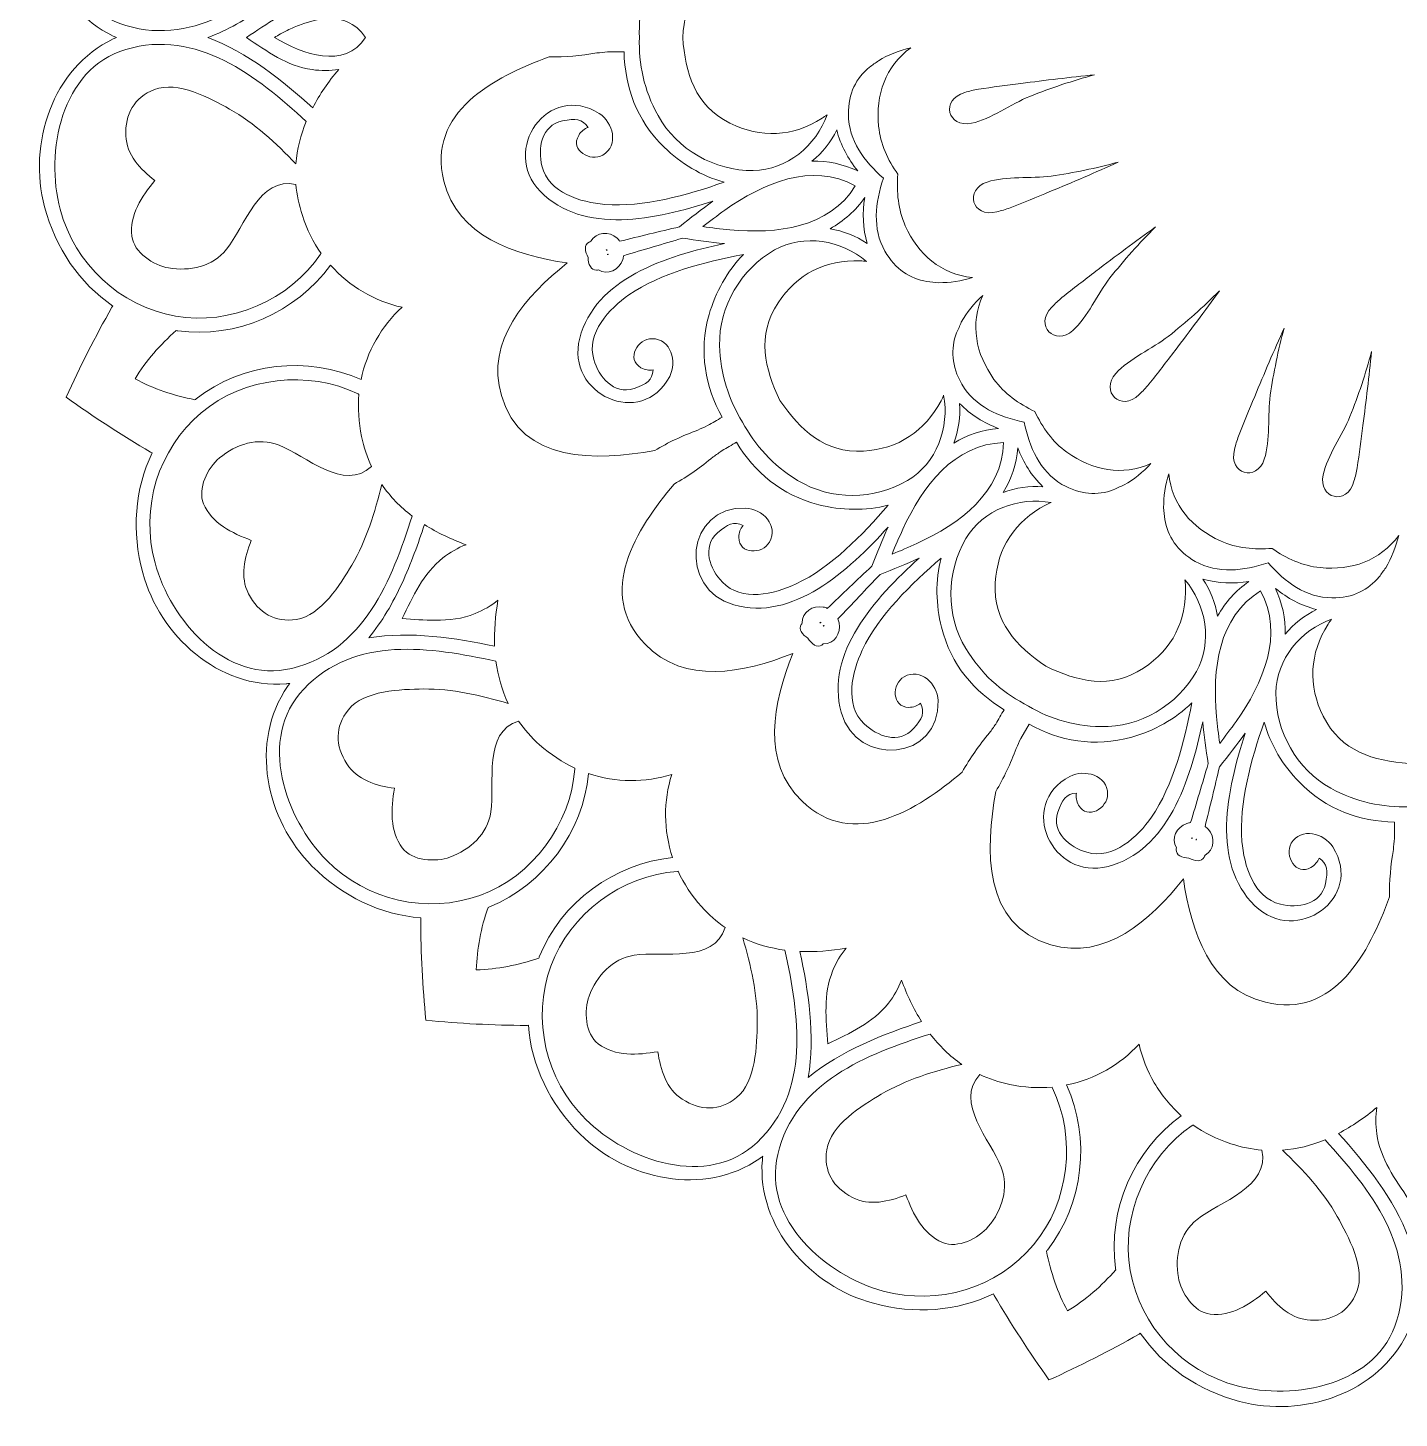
# Model space of a CAD drawing. Header units: inches. Extents: x 55 to 655, y -401 to -5.
# Drawn here: x 465.3 to 559.3, y -194.7 to -99.3 of the extents above; entities that cross this region are included whole.
import ezdxf

# ---------------------------------------------------------------- set-up
doc = ezdxf.new("R2010")
doc.units = ezdxf.units.IN
doc.header["$MEASUREMENT"] = 0
doc.layers.add('Layer 1', color=7, linetype='Continuous')

msp = doc.modelspace()

# ---------------------------------------------------------------- linework, layer by layer
at = {"layer": 'Layer 1', "lineweight": 0}
for points, knots in [([(648.81, -100.1), (648.73, -100.06), (648.66, -100.04), (648.58, -100), (648.66, -99.96), (648.73, -99.94), (648.81, -99.9), (653, -97.91), (654.67, -92.71), (653.52, -88.39), (652.77, -85.57), (651.13, -83.14), (648.84, -81.59), (648.86, -81.56), (648.89, -81.53), (648.91, -81.5), (650.05, -79.49), (651.09, -77.43), (652.05, -75.33), (650.17, -74), (648.24, -72.74), (646.25, -71.57), (646.21, -71.55), (646.18, -71.53), (646.14, -71.52), (647.35, -69.03), (647.56, -66.11), (646.79, -63.29), (645.63, -58.98), (641.58, -55.31), (636.97, -55.68), (636.88, -55.69), (636.8, -55.7), (636.71, -55.71), (636.76, -55.64), (636.82, -55.58), (636.86, -55.51), (639.5, -51.69), (638.34, -46.35), (635.19, -43.19), (633.13, -41.12), (630.49, -39.84), (627.73, -39.64), (627.74, -39.6), (627.74, -39.56), (627.74, -39.52), (627.73, -37.21), (627.61, -34.91), (627.38, -32.62), (625.09, -32.39), (622.79, -32.27), (620.48, -32.26), (620.44, -32.26), (620.4, -32.26), (620.36, -32.27), (620.16, -29.51), (618.88, -26.87), (616.81, -24.81), (613.65, -21.66), (608.31, -20.5), (604.49, -23.14), (604.42, -23.18), (604.36, -23.24), (604.29, -23.29), (604.3, -23.2), (604.31, -23.12), (604.32, -23.03), (604.69, -18.42), (601.02, -14.37), (596.71, -13.21), (593.89, -12.44), (590.97, -12.65), (588.48, -13.86), (588.47, -13.82), (588.45, -13.79), (588.43, -13.75), (587.26, -11.76), (586, -9.83), (584.67, -7.95), (582.57, -8.91), (580.51, -9.95), (578.5, -11.09), (578.47, -11.11), (578.44, -11.14), (578.41, -11.16), (576.86, -8.87), (574.43, -7.23), (571.61, -6.48), (567.29, -5.33), (562.09, -7), (560.1, -11.19), (560.06, -11.27), (560.04, -11.34), (560, -11.42), (559.96, -11.34), (559.94, -11.27), (559.9, -11.19), (557.91, -7), (552.71, -5.33), (548.39, -6.48), (545.57, -7.23), (543.14, -8.87), (541.59, -11.16), (541.56, -11.14), (541.53, -11.11), (541.5, -11.09), (539.49, -9.95), (537.43, -8.91), (535.33, -7.95), (534, -9.83), (532.74, -11.76), (531.57, -13.75), (531.55, -13.79), (531.53, -13.82), (531.52, -13.86), (529.03, -12.65), (526.11, -12.44), (523.29, -13.21), (518.98, -14.37), (515.31, -18.42), (515.68, -23.03), (515.69, -23.12), (515.7, -23.2), (515.71, -23.29), (515.64, -23.24), (515.58, -23.18), (515.51, -23.14), (511.69, -20.5), (506.35, -21.66), (503.19, -24.81), (501.12, -26.87), (499.84, -29.51), (499.64, -32.27), (499.6, -32.26), (499.56, -32.26), (499.52, -32.26), (497.21, -32.27), (494.91, -32.39), (492.62, -32.62), (492.39, -34.91), (492.27, -37.21), (492.26, -39.52), (492.26, -39.56), (492.26, -39.6), (492.27, -39.64), (489.51, -39.84), (486.87, -41.12), (484.81, -43.19), (481.66, -46.35), (480.5, -51.69), (483.14, -55.51), (483.18, -55.58), (483.24, -55.64), (483.29, -55.71), (483.2, -55.7), (483.12, -55.69), (483.03, -55.68), (478.42, -55.31), (474.37, -58.98), (473.21, -63.29), (472.44, -66.11), (472.65, -69.03), (473.86, -71.52), (473.82, -71.53), (473.79, -71.55), (473.75, -71.57), (471.76, -72.74), (469.83, -74), (467.95, -75.33), (468.91, -77.43), (469.95, -79.49), (471.09, -81.5), (471.11, -81.53), (471.14, -81.56), (471.16, -81.59), (468.87, -83.14), (467.23, -85.57), (466.48, -88.39), (465.33, -92.71), (467, -97.91), (471.19, -99.9), (471.27, -99.94), (471.34, -99.96), (471.42, -100), (471.34, -100.04), (471.27, -100.06), (471.19, -100.1), (467, -102.09), (465.33, -107.29), (466.48, -111.61), (467.23, -114.43), (468.87, -116.86), (471.16, -118.41), (471.14, -118.44), (471.11, -118.47), (471.09, -118.5), (469.95, -120.51), (468.91, -122.57), (467.95, -124.67), (469.83, -126), (471.76, -127.26), (473.75, -128.43), (473.79, -128.45), (473.82, -128.47), (473.86, -128.48), (472.65, -130.97), (472.44, -133.89), (473.21, -136.71), (474.37, -141.02), (478.42, -144.69), (483.03, -144.32), (483.12, -144.31), (483.2, -144.3), (483.29, -144.29), (483.24, -144.36), (483.18, -144.42), (483.14, -144.49), (480.5, -148.31), (481.66, -153.65), (484.81, -156.81), (486.87, -158.88), (489.51, -160.16), (492.27, -160.36), (492.26, -160.4), (492.26, -160.44), (492.26, -160.48), (492.27, -162.79), (492.39, -165.09), (492.62, -167.38), (494.91, -167.61), (497.21, -167.73), (499.52, -167.74), (499.56, -167.74), (499.6, -167.74), (499.64, -167.73), (499.84, -170.49), (501.12, -173.13), (503.19, -175.19), (506.35, -178.34), (511.69, -179.5), (515.51, -176.86), (515.58, -176.82), (515.64, -176.76), (515.71, -176.71), (515.7, -176.8), (515.69, -176.88), (515.68, -176.97), (515.31, -181.58), (518.98, -185.63), (523.29, -186.79), (526.11, -187.56), (529.03, -187.35), (531.52, -186.14), (531.53, -186.18), (531.55, -186.21), (531.57, -186.25), (532.74, -188.24), (534, -190.17), (535.33, -192.05), (537.43, -191.09), (539.49, -190.05), (541.5, -188.91), (541.53, -188.89), (541.56, -188.86), (541.59, -188.84), (543.14, -191.13), (545.57, -192.77), (548.39, -193.52), (552.71, -194.67), (557.91, -193), (559.9, -188.81), (559.94, -188.73), (559.96, -188.66), (560, -188.58), (560.04, -188.66), (560.06, -188.73), (560.1, -188.81), (562.09, -193), (567.29, -194.67), (571.61, -193.52), (574.43, -192.77), (576.86, -191.13), (578.41, -188.84), (578.44, -188.86), (578.47, -188.89), (578.5, -188.91), (580.51, -190.05), (582.57, -191.09), (584.67, -192.05), (586, -190.17), (587.26, -188.24), (588.43, -186.25), (588.45, -186.21), (588.47, -186.18), (588.48, -186.14), (590.97, -187.35), (593.89, -187.56), (596.71, -186.79), (601.02, -185.63), (604.69, -181.58), (604.32, -176.97), (604.31, -176.88), (604.3, -176.8), (604.29, -176.71), (604.36, -176.76), (604.42, -176.82), (604.49, -176.86), (608.31, -179.5), (613.65, -178.34), (616.81, -175.19), (618.88, -173.13), (620.16, -170.49), (620.36, -167.73), (620.4, -167.74), (620.44, -167.74), (620.48, -167.74), (622.79, -167.73), (625.09, -167.61), (627.38, -167.38), (627.61, -165.09), (627.73, -162.79), (627.74, -160.48), (627.74, -160.44), (627.74, -160.4), (627.73, -160.36), (630.49, -160.16), (633.13, -158.88), (635.19, -156.81), (638.34, -153.65), (639.5, -148.31), (636.86, -144.49), (636.82, -144.42), (636.76, -144.36), (636.71, -144.29), (636.8, -144.3), (636.88, -144.31), (636.97, -144.32), (641.58, -144.69), (645.63, -141.02), (646.79, -136.71), (647.56, -133.89), (647.35, -130.97), (646.14, -128.48), (646.18, -128.47), (646.21, -128.45), (646.25, -128.43), (648.24, -127.26), (650.17, -126), (652.05, -124.67), (651.09, -122.57), (650.05, -120.51), (648.91, -118.5), (648.89, -118.47), (648.86, -118.44), (648.84, -118.41), (651.13, -116.86), (652.77, -114.43), (653.52, -111.61), (654.67, -107.29), (653, -102.09), (648.81, -100.1)], [0, 0, 0, 0, 1, 1, 1, 2, 2, 2, 3, 3, 3, 4, 4, 4, 5, 5, 5, 6, 6, 6, 7, 7, 7, 8, 8, 8, 9, 9, 9, 10, 10, 10, 11, 11, 11, 12, 12, 12, 13, 13, 13, 14, 14, 14, 15, 15, 15, 16, 16, 16, 17, 17, 17, 18, 18, 18, 19, 19, 19, 20, 20, 20, 21, 21, 21, 22, 22, 22, 23, 23, 23, 24, 24, 24, 25, 25, 25, 26, 26, 26, 27, 27, 27, 28, 28, 28, 29, 29, 29, 30, 30, 30, 31, 31, 31, 32, 32, 32, 33, 33, 33, 34, 34, 34, 35, 35, 35, 36, 36, 36, 37, 37, 37, 38, 38, 38, 39, 39, 39, 40, 40, 40, 41, 41, 41, 42, 42, 42, 43, 43, 43, 44, 44, 44, 45, 45, 45, 46, 46, 46, 47, 47, 47, 48, 48, 48, 49, 49, 49, 50, 50, 50, 51, 51, 51, 52, 52, 52, 53, 53, 53, 54, 54, 54, 55, 55, 55, 56, 56, 56, 57, 57, 57, 58, 58, 58, 59, 59, 59, 60, 60, 60, 61, 61, 61, 62, 62, 62, 63, 63, 63, 64, 64, 64, 65, 65, 65, 66, 66, 66, 67, 67, 67, 68, 68, 68, 69, 69, 69, 70, 70, 70, 71, 71, 71, 72, 72, 72, 73, 73, 73, 74, 74, 74, 75, 75, 75, 76, 76, 76, 77, 77, 77, 78, 78, 78, 79, 79, 79, 80, 80, 80, 81, 81, 81, 82, 82, 82, 83, 83, 83, 84, 84, 84, 85, 85, 85, 86, 86, 86, 87, 87, 87, 88, 88, 88, 89, 89, 89, 90, 90, 90, 91, 91, 91, 92, 92, 92, 93, 93, 93, 94, 94, 94, 95, 95, 95, 96, 96, 96, 97, 97, 97, 98, 98, 98, 99, 99, 99, 100, 100, 100, 101, 101, 101, 102, 102, 102, 103, 103, 103, 104, 104, 104, 105, 105, 105, 106, 106, 106, 107, 107, 107, 108, 108, 108, 109, 109, 109, 110, 110, 110, 111, 111, 111, 112, 112, 112, 113, 113, 113, 114, 114, 114, 115, 115, 115, 116, 116, 116, 117, 117, 117, 118, 118, 118, 119, 119, 119, 120, 120, 120, 120]), ([(467.55, -88.22), (468.55, -84.45), (471.62, -81.59), (475.45, -80.9), (479.21, -80.22), (483.29, -82.01), (485.4, -85.15), (485.41, -85.17), (485.43, -85.19), (485.44, -85.2), (484.9, -85.96), (484.46, -86.83), (484.15, -87.79), (483.91, -88.52), (483.77, -89.23), (483.71, -89.92), (481.19, -90.5), (480.19, -87.03), (478.95, -85.48), (477.98, -84.26), (476.44, -83.96), (474.98, -84.2), (473.95, -84.37), (472.6, -85.25), (472.46, -86.38), (472.29, -87.83), (473.14, -89.1), (474.04, -90.19), (473.05, -90.95), (472.1, -91.98), (472.05, -93.26), (471.98, -94.74), (472.61, -95.89), (474.01, -96.43), (475.61, -97.05), (477.82, -95.84), (479.16, -95.09), (480.87, -94.13), (482.35, -92.75), (483.71, -91.33), (483.78, -92.34), (484.03, -93.32), (484.42, -94.25), (481.04, -97.33), (476.92, -100.63), (472.05, -99.18), (467.58, -97.85), (466.51, -92.12), (467.55, -88.22)], [0, 0, 0, 0, 1, 1, 1, 2, 2, 2, 3, 3, 3, 4, 4, 4, 5, 5, 5, 6, 6, 6, 7, 7, 7, 8, 8, 8, 9, 9, 9, 10, 10, 10, 11, 11, 11, 12, 12, 12, 13, 13, 13, 14, 14, 14, 15, 15, 15, 16, 16, 16, 16]), ([(515.06, -90.88), (517.37, -90.9), (519.38, -92.6), (520.12, -94.7), (520.01, -94.62), (519.89, -94.53), (519.77, -94.46), (517.78, -93.19), (515.56, -93.08), (513.46, -94.13), (511.03, -95.35), (510.41, -97.57), (510.22, -100), (510.41, -102.43), (511.03, -104.65), (513.46, -105.87), (515.56, -106.92), (517.78, -106.81), (519.77, -105.54), (519.89, -105.47), (520.01, -105.38), (520.12, -105.3), (519.38, -107.4), (517.37, -109.1), (515.06, -109.12), (512.41, -109.15), (509.82, -107.69), (508.53, -105.35), (507.56, -103.6), (507.2, -101.8), (507.25, -100), (507.2, -98.2), (507.56, -96.4), (508.53, -94.65), (509.82, -92.31), (512.41, -90.85), (515.06, -90.88)], [0, 0, 0, 0, 1, 1, 1, 2, 2, 2, 3, 3, 3, 4, 4, 4, 5, 5, 5, 6, 6, 6, 7, 7, 7, 8, 8, 8, 9, 9, 9, 10, 10, 10, 11, 11, 11, 12, 12, 12, 12]), ([(486.64, -102.19), (485.94, -103.02), (485.34, -103.9), (484.86, -104.82), (482.86, -103.01), (480.36, -101), (477.66, -100), (479.01, -99.5), (480.31, -98.75), (481.52, -97.9), (482.73, -97.04), (483.86, -96.08), (484.86, -95.18), (485.34, -96.1), (485.94, -96.98), (486.64, -97.81), (486.05, -97.71), (485.43, -97.71), (484.82, -97.8), (483.1, -98.04), (481.73, -99.06), (480.31, -100), (481.02, -100.47), (481.71, -100.96), (482.45, -101.36), (483.18, -101.77), (483.96, -102.08), (484.82, -102.2), (485.43, -102.29), (486.05, -102.29), (486.64, -102.19)], [0, 0, 0, 0, 1, 1, 1, 2, 2, 2, 3, 3, 3, 4, 4, 4, 5, 5, 5, 6, 6, 6, 7, 7, 7, 8, 8, 8, 9, 9, 9, 10, 10, 10, 10]), ([(482.23, -100), (482.37, -99.92), (482.51, -99.83), (482.65, -99.75), (482.65, -99.75), (483.11, -99.52), (483.11, -99.52), (483.26, -99.44), (483.42, -99.37), (483.58, -99.3), (483.74, -99.23), (483.9, -99.17), (484.07, -99.11), (484.72, -98.87), (485.4, -98.71), (486.04, -98.71), (486.34, -98.71), (486.63, -98.74), (486.91, -98.82), (487.01, -98.85), (487.12, -98.88), (487.23, -98.93), (487.7, -99.13), (488.13, -99.47), (488.47, -100), (487.06, -102.21), (484.15, -101.15), (482.23, -100)], [0, 0, 0, 0, 1, 1, 1, 2, 2, 2, 3, 3, 3, 4, 4, 4, 5, 5, 5, 6, 6, 6, 7, 7, 7, 8, 8, 8, 9, 9, 9, 9]), ([(467.55, -111.78), (466.51, -107.88), (467.58, -102.15), (472.05, -100.82), (476.92, -99.37), (481.04, -102.67), (484.42, -105.75), (484.03, -106.68), (483.78, -107.66), (483.71, -108.67), (482.35, -107.25), (480.87, -105.87), (479.16, -104.91), (477.82, -104.16), (475.61, -102.95), (474.01, -103.57), (472.61, -104.11), (471.98, -105.26), (472.05, -106.74), (472.1, -108.02), (473.05, -109.05), (474.04, -109.81), (473.14, -110.9), (472.29, -112.17), (472.46, -113.62), (472.6, -114.75), (473.95, -115.63), (474.98, -115.8), (476.44, -116.04), (477.98, -115.74), (478.95, -114.52), (480.19, -112.97), (481.19, -109.5), (483.71, -110.08), (483.77, -110.77), (483.91, -111.48), (484.15, -112.21), (484.46, -113.17), (484.9, -114.04), (485.44, -114.8), (485.43, -114.81), (485.41, -114.83), (485.4, -114.85), (483.29, -117.99), (479.21, -119.78), (475.45, -119.1), (471.62, -118.41), (468.55, -115.55), (467.55, -111.78)], [0, 0, 0, 0, 1, 1, 1, 2, 2, 2, 3, 3, 3, 4, 4, 4, 5, 5, 5, 6, 6, 6, 7, 7, 7, 8, 8, 8, 9, 9, 9, 10, 10, 10, 11, 11, 11, 12, 12, 12, 13, 13, 13, 14, 14, 14, 15, 15, 15, 16, 16, 16, 16]), ([(502.31, -115.46), (498.68, -114.92), (494.78, -113.63), (493.85, -109.84), (492.68, -105.11), (497.27, -102.71), (501.07, -101.33), (502.16, -101.34), (503.24, -101.25), (504.33, -101.06), (504.58, -101.04), (504.82, -101.01), (505.07, -100.99), (505.07, -100.99), (506.2, -100.99), (506.2, -100.99), (506.26, -103.37), (507.04, -105.66), (508.96, -107.53), (510.07, -108.61), (511.52, -109.51), (513.06, -109.92), (510.48, -110.82), (507.54, -111.65), (504.88, -111.44), (503.25, -111.31), (501.02, -110.65), (500.57, -108.81), (500.28, -107.63), (500.52, -106.03), (501.98, -105.72), (502.86, -105.53), (503.35, -105.58), (503.74, -106.16), (503.48, -106.26), (503.25, -106.43), (503.09, -106.71), (502.48, -107.75), (503.9, -108.55), (504.75, -108.06), (505.86, -107.4), (505.46, -105.82), (504.5, -105.21), (501.02, -103.02), (497.69, -107.72), (500.47, -110.56), (503.4, -113.55), (508.4, -112.5), (512.29, -111.22), (511.52, -111.78), (510.76, -112.37), (510, -112.98), (508.63, -113.3), (507.26, -113.64), (505.9, -113.97), (505.85, -113.89), (505.79, -113.81), (505.72, -113.75), (505.18, -113.28), (504.29, -113.32), (503.93, -113.97), (503.88, -113.99), (503.84, -114.01), (503.8, -114.03), (503.65, -114.09), (503.54, -114.3), (503.55, -114.45), (503.56, -114.68), (503.63, -114.89), (503.74, -115.08), (503.74, -115.29), (503.78, -115.51), (503.89, -115.71), (503.95, -115.85), (504.15, -115.97), (504.31, -115.95), (504.35, -115.95), (504.4, -115.95), (504.44, -115.94), (505.08, -116.34), (505.88, -115.92), (506.11, -115.23), (506.15, -115.14), (506.16, -115.05), (506.17, -114.96), (507.51, -114.56), (508.86, -114.16), (510.21, -113.76), (511.17, -113.91), (512.12, -114.04), (513.08, -114.13), (509.06, -114.97), (504.21, -116.56), (503.16, -120.62), (502.17, -124.47), (507.41, -126.88), (509.33, -123.24), (509.86, -122.23), (509.42, -120.66), (508.12, -120.65), (507.15, -120.65), (506.31, -122.04), (507.36, -122.64), (507.64, -122.8), (507.92, -122.84), (508.19, -122.79), (508.15, -123.49), (507.75, -123.78), (506.89, -124.06), (505.47, -124.52), (504.47, -123.25), (504.13, -122.08), (503.6, -120.26), (505.2, -118.58), (506.54, -117.65), (508.74, -116.14), (511.7, -115.39), (514.39, -114.88), (513.26, -116), (512.46, -117.5), (512.03, -119), (511.31, -121.58), (511.77, -123.95), (512.92, -126.04), (512.59, -126.23), (512.26, -126.42), (511.93, -126.61), (511.71, -126.71), (511.48, -126.81), (511.26, -126.92), (510.22, -127.3), (509.23, -127.76), (508.3, -128.32), (504.32, -129.02), (499.15, -129.23), (497.79, -124.55), (496.71, -120.81), (499.44, -117.74), (502.31, -115.46)], [0, 0, 0, 0, 1, 1, 1, 2, 2, 2, 3, 3, 3, 4, 4, 4, 5, 5, 5, 6, 6, 6, 7, 7, 7, 8, 8, 8, 9, 9, 9, 10, 10, 10, 11, 11, 11, 12, 12, 12, 13, 13, 13, 14, 14, 14, 15, 15, 15, 16, 16, 16, 17, 17, 17, 18, 18, 18, 19, 19, 19, 20, 20, 20, 21, 21, 21, 22, 22, 22, 23, 23, 23, 24, 24, 24, 25, 25, 25, 26, 26, 26, 27, 27, 27, 28, 28, 28, 29, 29, 29, 30, 30, 30, 31, 31, 31, 32, 32, 32, 33, 33, 33, 34, 34, 34, 35, 35, 35, 36, 36, 36, 37, 37, 37, 38, 38, 38, 39, 39, 39, 40, 40, 40, 41, 41, 41, 42, 42, 42, 43, 43, 43, 44, 44, 44, 45, 45, 45, 46, 46, 46, 46]), ([(521.58, -105.28), (521.56, -103.82), (522.13, -102.78), (523.02, -102.03), (523.23, -101.89), (523.44, -101.74), (523.64, -101.59), (524.3, -101.19), (525.06, -100.9), (525.86, -100.7), (524.11, -101.98), (523.44, -103.93), (523.65, -106.08), (523.78, -107.29), (524.28, -108.4), (524.97, -109.38), (524.87, -110.59), (524.99, -111.8), (525.48, -112.91), (526.37, -114.88), (527.93, -116.23), (530.08, -116.46), (529.31, -116.69), (528.52, -116.82), (527.77, -116.81), (527.5, -116.78), (527.22, -116.75), (526.95, -116.73), (525.82, -116.53), (524.8, -115.91), (524.08, -114.64), (523.21, -113.1), (523.42, -111.33), (523.98, -109.65), (522.66, -108.48), (521.59, -107.06), (521.58, -105.28)], [0, 0, 0, 0, 1, 1, 1, 2, 2, 2, 3, 3, 3, 4, 4, 4, 5, 5, 5, 6, 6, 6, 7, 7, 7, 8, 8, 8, 9, 9, 9, 10, 10, 10, 11, 11, 11, 12, 12, 12, 12]), ([(529.57, -103.77), (529.87, -103.67), (530.18, -103.6), (530.49, -103.55), (531.46, -103.4), (532.43, -103.27), (533.4, -103.15), (535.09, -102.93), (536.77, -102.73), (538.46, -102.56), (536.95, -102.97), (535.47, -103.45), (534.01, -104.04), (532.72, -104.56), (531.36, -105.59), (530.01, -105.88), (528.41, -106.22), (527.84, -104.25), (529.57, -103.77)], [0, 0, 0, 0, 1, 1, 1, 2, 2, 2, 3, 3, 3, 4, 4, 4, 5, 5, 5, 6, 6, 6, 6]), ([(522.22, -109.15), (521.22, -108.67), (520.16, -108.46), (519.08, -108.48), (519.8, -107.89), (520.38, -107.17), (520.78, -106.33), (521.04, -107.39), (521.56, -108.32), (522.22, -109.15)], [0, 0, 0, 0, 1, 1, 1, 2, 2, 2, 3, 3, 3, 3]), ([(522.05, -110.17), (520.28, -113.07), (516.65, -113.49), (513.45, -113.18), (512.83, -113.13), (512.22, -113.05), (511.59, -112.97), (512.09, -112.59), (512.59, -112.21), (513.1, -111.85), (515.71, -109.99), (519.06, -108.54), (522.05, -110.17)], [0, 0, 0, 0, 1, 1, 1, 2, 2, 2, 3, 3, 3, 4, 4, 4, 4]), ([(531.09, -109.91), (532.4, -109.48), (534.1, -109.69), (535.47, -109.5), (537.03, -109.28), (538.55, -108.96), (540.07, -108.55), (538.52, -109.25), (536.96, -109.92), (535.39, -110.57), (534.48, -110.95), (533.58, -111.32), (532.67, -111.68), (532.37, -111.79), (532.07, -111.88), (531.76, -111.95), (530.02, -112.4), (529.53, -110.41), (531.09, -109.91)], [0, 0, 0, 0, 1, 1, 1, 2, 2, 2, 3, 3, 3, 4, 4, 4, 5, 5, 5, 6, 6, 6, 6]), ([(522.87, -114.13), (522.1, -113.6), (521.23, -113.27), (520.32, -113.11), (521.26, -112.59), (522.08, -111.88), (522.7, -110.97), (522.54, -112.02), (522.56, -113.07), (522.87, -114.13)], [0, 0, 0, 0, 1, 1, 1, 2, 2, 2, 3, 3, 3, 3]), ([(516.52, -114.57), (518.53, -113.43), (521.12, -113.9), (522.81, -115.35), (522.68, -115.34), (522.53, -115.32), (522.39, -115.32), (520.03, -115.21), (518.05, -116.22), (516.76, -118.19), (515.26, -120.46), (515.84, -122.69), (516.89, -124.89), (518.27, -126.9), (519.92, -128.51), (522.62, -128.36), (524.98, -128.22), (526.84, -127), (527.93, -124.91), (528, -124.78), (528.06, -124.66), (528.11, -124.53), (528.52, -126.72), (527.63, -129.2), (525.64, -130.37), (523.36, -131.71), (520.39, -131.76), (518.1, -130.37), (516.39, -129.34), (515.17, -127.96), (514.32, -126.37), (513.85, -125.61), (513.47, -124.79), (513.2, -123.91), (512.92, -123.04), (512.77, -122.1), (512.75, -121.11), (512.69, -118.43), (514.22, -115.87), (516.52, -114.57)], [0, 0, 0, 0, 1, 1, 1, 2, 2, 2, 3, 3, 3, 4, 4, 4, 5, 5, 5, 6, 6, 6, 7, 7, 7, 8, 8, 8, 9, 9, 9, 10, 10, 10, 11, 11, 11, 12, 12, 12, 13, 13, 13, 13]), ([(535.53, -118.48), (535.75, -118.24), (535.98, -118.03), (536.22, -117.83), (536.98, -117.22), (537.76, -116.62), (538.54, -116.03), (539.89, -115), (541.25, -113.98), (542.63, -112.99), (541.52, -114.09), (540.48, -115.26), (539.51, -116.49), (538.65, -117.59), (537.99, -119.16), (536.97, -120.09), (535.75, -121.18), (534.27, -119.76), (535.53, -118.48)], [0, 0, 0, 0, 1, 1, 1, 2, 2, 2, 3, 3, 3, 4, 4, 4, 5, 5, 5, 6, 6, 6, 6]), ([(505.04, -114.55), (505.03, -114.57), (505.03, -114.58), (505.03, -114.58), (505.03, -114.58), (504.97, -114.58), (504.97, -114.58), (504.99, -114.57), (505.01, -114.57), (505.04, -114.55)], [0, 0, 0, 0, 1, 1, 1, 2, 2, 2, 3, 3, 3, 3]), ([(505.12, -114.88), (505.1, -114.88), (505.07, -114.88), (505.05, -114.89), (505.07, -114.87), (505.09, -114.87), (505.1, -114.85), (505.11, -114.86), (505.12, -114.87), (505.12, -114.88)], [0, 0, 0, 0, 1, 1, 1, 2, 2, 2, 3, 3, 3, 3]), ([(472.68, -123.4), (473.44, -122.17), (474.39, -121.06), (475.51, -120.09), (475.54, -120.1), (475.58, -120.11), (475.61, -120.11), (479.61, -120.66), (483.73, -118.86), (486.07, -115.6), (487.38, -117.08), (489.11, -118.08), (490.98, -118.5), (490.27, -119.14), (489.67, -119.9), (489.2, -120.73), (488.72, -121.57), (488.37, -122.49), (488.18, -123.46), (484.52, -121.8), (480.05, -122.3), (476.86, -124.78), (476.83, -124.8), (476.81, -124.82), (476.79, -124.84), (475.33, -124.56), (473.95, -124.08), (472.68, -123.4)], [0, 0, 0, 0, 1, 1, 1, 2, 2, 2, 3, 3, 3, 4, 4, 4, 5, 5, 5, 6, 6, 6, 7, 7, 7, 8, 8, 8, 9, 9, 9, 9]), ([(533.63, -126.37), (532.76, -126.19), (531.92, -125.93), (531.18, -125.52), (530.44, -125.1), (529.81, -124.55), (529.36, -123.78), (528.63, -122.53), (528.6, -121.34), (528.98, -120.26), (529.11, -120.01), (529.22, -119.76), (529.32, -119.51), (529.69, -118.85), (530.2, -118.23), (530.79, -117.68), (529.91, -119.66), (530.3, -121.69), (531.56, -123.44), (532.27, -124.42), (533.26, -125.13), (534.36, -125.64), (534.87, -126.74), (535.58, -127.73), (536.56, -128.44), (538.31, -129.7), (540.34, -130.09), (542.32, -129.21), (541.77, -129.8), (541.15, -130.31), (540.49, -130.68), (540.24, -130.78), (539.99, -130.89), (539.74, -131.02), (538.66, -131.4), (537.47, -131.37), (536.22, -130.64), (534.69, -129.74), (533.99, -128.1), (533.63, -126.37)], [0, 0, 0, 0, 1, 1, 1, 2, 2, 2, 3, 3, 3, 4, 4, 4, 5, 5, 5, 6, 6, 6, 7, 7, 7, 8, 8, 8, 9, 9, 9, 10, 10, 10, 11, 11, 11, 12, 12, 12, 13, 13, 13, 13]), ([(542.17, -123.78), (541.97, -124.02), (541.76, -124.25), (541.52, -124.47), (540.24, -125.73), (538.82, -124.25), (539.91, -123.03), (540.84, -122.01), (542.41, -121.35), (543.51, -120.49), (544.74, -119.52), (545.91, -118.48), (547.01, -117.37), (546.02, -118.75), (545, -120.11), (543.97, -121.46), (543.38, -122.24), (542.78, -123.02), (542.17, -123.78)], [0, 0, 0, 0, 1, 1, 1, 2, 2, 2, 3, 3, 3, 4, 4, 4, 5, 5, 5, 6, 6, 6, 6]), ([(548.05, -128.24), (548.12, -127.93), (548.21, -127.63), (548.32, -127.33), (548.68, -126.42), (549.05, -125.52), (549.43, -124.61), (550.08, -123.04), (550.75, -121.48), (551.45, -119.93), (551.04, -121.45), (550.72, -122.97), (550.5, -124.53), (550.31, -125.9), (550.52, -127.6), (550.09, -128.91), (549.59, -130.47), (547.6, -129.98), (548.05, -128.24)], [0, 0, 0, 0, 1, 1, 1, 2, 2, 2, 3, 3, 3, 4, 4, 4, 5, 5, 5, 6, 6, 6, 6]), ([(554.12, -129.99), (554.41, -128.64), (555.44, -127.28), (555.96, -125.99), (556.55, -124.53), (557.03, -123.05), (557.44, -121.54), (557.27, -123.23), (557.07, -124.91), (556.85, -126.6), (556.73, -127.57), (556.6, -128.54), (556.45, -129.51), (556.4, -129.82), (556.33, -130.13), (556.23, -130.43), (555.75, -132.16), (553.78, -131.59), (554.12, -129.99)], [0, 0, 0, 0, 1, 1, 1, 2, 2, 2, 3, 3, 3, 4, 4, 4, 5, 5, 5, 6, 6, 6, 6]), ([(474.05, -136.03), (473.03, -132.26), (474.25, -128.24), (477.22, -125.73), (480.14, -123.27), (484.57, -122.78), (487.97, -124.44), (487.99, -124.45), (488.01, -124.46), (488.03, -124.46), (487.95, -125.39), (488, -126.37), (488.21, -127.35), (488.37, -128.1), (488.6, -128.79), (488.89, -129.41), (487, -131.18), (484.4, -128.68), (482.55, -127.95), (481.1, -127.39), (479.61, -127.88), (478.47, -128.83), (477.66, -129.49), (476.94, -130.93), (477.38, -131.97), (477.95, -133.31), (479.33, -133.99), (480.65, -134.48), (480.17, -135.64), (479.87, -137), (480.46, -138.14), (481.15, -139.46), (482.26, -140.14), (483.74, -139.9), (485.43, -139.64), (486.76, -137.49), (487.54, -136.17), (488.54, -134.48), (489.13, -132.54), (489.59, -130.64), (490.16, -131.48), (490.87, -132.19), (491.67, -132.81), (490.29, -137.17), (488.37, -142.09), (483.42, -143.26), (478.89, -144.34), (475.1, -139.92), (474.05, -136.03)], [0, 0, 0, 0, 1, 1, 1, 2, 2, 2, 3, 3, 3, 4, 4, 4, 5, 5, 5, 6, 6, 6, 7, 7, 7, 8, 8, 8, 9, 9, 9, 10, 10, 10, 11, 11, 11, 12, 12, 12, 13, 13, 13, 14, 14, 14, 15, 15, 15, 16, 16, 16, 16]), ([(529.2, -125.09), (529.96, -125.88), (530.87, -126.43), (531.86, -126.81), (530.76, -126.9), (529.73, -127.25), (528.81, -127.81), (529.13, -126.94), (529.27, -126.02), (529.2, -125.09)], [0, 0, 0, 0, 1, 1, 1, 2, 2, 2, 3, 3, 3, 3]), ([(518.4, -152.36), (515.59, -149.66), (516.42, -145.64), (517.77, -142.23), (514.36, -143.58), (510.34, -144.41), (507.64, -141.6), (504.26, -138.08), (507.02, -133.71), (509.63, -130.62), (510.57, -130.09), (511.47, -129.46), (512.32, -128.75), (512.52, -128.61), (512.72, -128.47), (512.92, -128.32), (513.25, -128.13), (513.58, -127.94), (513.91, -127.75), (515.14, -129.79), (516.97, -131.38), (519.56, -132.04), (521.07, -132.42), (522.77, -132.48), (524.31, -132.06), (522.52, -134.13), (520.4, -136.32), (517.99, -137.47), (516.51, -138.17), (514.25, -138.72), (512.94, -137.34), (512.1, -136.46), (511.5, -134.96), (512.61, -133.96), (513.28, -133.36), (513.73, -133.16), (514.36, -133.47), (514.18, -133.68), (514.07, -133.95), (514.07, -134.27), (514.07, -135.47), (515.69, -135.45), (516.17, -134.6), (516.82, -133.48), (515.68, -132.31), (514.54, -132.27), (510.43, -132.1), (509.89, -137.84), (513.73, -138.91), (517.76, -140.03), (521.56, -136.62), (524.3, -133.57), (523.91, -134.45), (523.54, -135.34), (523.19, -136.24), (522.17, -137.21), (521.15, -138.17), (520.13, -139.15), (520.05, -139.1), (519.96, -139.07), (519.86, -139.05), (519.15, -138.91), (518.39, -139.39), (518.42, -140.14), (518.39, -140.18), (518.37, -140.22), (518.34, -140.25), (518.24, -140.38), (518.25, -140.61), (518.34, -140.74), (518.46, -140.93), (518.63, -141.08), (518.81, -141.19), (518.92, -141.37), (519.07, -141.54), (519.26, -141.66), (519.39, -141.75), (519.62, -141.76), (519.75, -141.66), (519.78, -141.63), (519.82, -141.61), (519.86, -141.58), (520.61, -141.61), (521.09, -140.85), (520.95, -140.14), (520.93, -140.04), (520.9, -139.95), (520.85, -139.87), (521.83, -138.85), (522.79, -137.83), (523.76, -136.81), (524.67, -136.46), (525.55, -136.09), (526.43, -135.7), (523.38, -138.44), (519.97, -142.24), (521.09, -146.27), (522.16, -150.11), (527.9, -149.57), (527.73, -145.46), (527.69, -144.32), (526.52, -143.19), (525.4, -143.83), (524.55, -144.31), (524.53, -145.93), (525.73, -145.93), (526.05, -145.93), (526.32, -145.82), (526.53, -145.64), (526.84, -146.27), (526.64, -146.72), (526.04, -147.39), (525.04, -148.5), (523.54, -147.9), (522.66, -147.06), (521.28, -145.75), (521.83, -143.49), (522.53, -142.01), (523.68, -139.6), (525.87, -137.48), (527.94, -135.69), (527.52, -137.23), (527.58, -138.93), (527.96, -140.44), (528.62, -143.03), (530.21, -144.86), (532.25, -146.09), (532.06, -146.42), (531.87, -146.75), (531.68, -147.08), (531.53, -147.28), (531.39, -147.48), (531.25, -147.68), (530.54, -148.53), (529.91, -149.43), (529.38, -150.37), (526.29, -152.98), (521.92, -155.74), (518.4, -152.36)], [0, 0, 0, 0, 1, 1, 1, 2, 2, 2, 3, 3, 3, 4, 4, 4, 5, 5, 5, 6, 6, 6, 7, 7, 7, 8, 8, 8, 9, 9, 9, 10, 10, 10, 11, 11, 11, 12, 12, 12, 13, 13, 13, 14, 14, 14, 15, 15, 15, 16, 16, 16, 17, 17, 17, 18, 18, 18, 19, 19, 19, 20, 20, 20, 21, 21, 21, 22, 22, 22, 23, 23, 23, 24, 24, 24, 25, 25, 25, 26, 26, 26, 27, 27, 27, 28, 28, 28, 29, 29, 29, 30, 30, 30, 31, 31, 31, 32, 32, 32, 33, 33, 33, 34, 34, 34, 35, 35, 35, 36, 36, 36, 37, 37, 37, 38, 38, 38, 39, 39, 39, 40, 40, 40, 41, 41, 41, 42, 42, 42, 43, 43, 43, 44, 44, 44, 45, 45, 45, 46, 46, 46, 46]), ([(525.31, -133.72), (526.64, -130.8), (528.82, -127.86), (532.22, -127.78), (532.14, -131.18), (529.2, -133.36), (526.28, -134.69), (525.72, -134.95), (525.14, -135.2), (524.57, -135.43), (524.8, -134.86), (525.05, -134.28), (525.31, -133.72)], [0, 0, 0, 0, 1, 1, 1, 2, 2, 2, 3, 3, 3, 4, 4, 4, 4]), ([(534.91, -130.8), (533.98, -130.73), (533.06, -130.87), (532.19, -131.19), (532.75, -130.27), (533.1, -129.24), (533.19, -128.14), (533.57, -129.13), (534.12, -130.04), (534.91, -130.8)], [0, 0, 0, 0, 1, 1, 1, 2, 2, 2, 3, 3, 3, 3]), ([(550.35, -136.02), (548.67, -136.58), (546.9, -136.79), (545.36, -135.92), (544.09, -135.2), (543.47, -134.18), (543.27, -133.05), (543.25, -132.78), (543.22, -132.5), (543.19, -132.23), (543.18, -131.48), (543.31, -130.69), (543.54, -129.92), (543.77, -132.07), (545.12, -133.63), (547.09, -134.52), (548.2, -135.01), (549.41, -135.13), (550.62, -135.03), (551.6, -135.72), (552.71, -136.22), (553.92, -136.35), (556.07, -136.56), (558.02, -135.89), (559.3, -134.14), (559.1, -134.94), (558.81, -135.7), (558.41, -136.36), (558.26, -136.56), (558.11, -136.77), (557.97, -136.98), (557.22, -137.87), (556.18, -138.44), (554.72, -138.42), (552.94, -138.41), (551.52, -137.34), (550.35, -136.02)], [0, 0, 0, 0, 1, 1, 1, 2, 2, 2, 3, 3, 3, 4, 4, 4, 5, 5, 5, 6, 6, 6, 7, 7, 7, 8, 8, 8, 9, 9, 9, 10, 10, 10, 11, 11, 11, 12, 12, 12, 12]), ([(529.63, -134.36), (530.8, -132.37), (533.28, -131.48), (535.47, -131.89), (535.34, -131.94), (535.22, -132), (535.09, -132.07), (533, -133.16), (531.78, -135.02), (531.65, -137.38), (531.49, -140.08), (533.1, -141.73), (535.11, -143.11), (537.31, -144.16), (539.54, -144.74), (541.81, -143.24), (543.78, -141.95), (544.79, -139.97), (544.68, -137.61), (544.68, -137.47), (544.66, -137.32), (544.65, -137.19), (546.1, -138.88), (546.57, -141.47), (545.43, -143.48), (544.13, -145.78), (541.57, -147.31), (538.89, -147.25), (536.9, -147.21), (535.15, -146.63), (533.63, -145.68), (532.04, -144.83), (530.66, -143.61), (529.63, -141.9), (528.24, -139.61), (528.29, -136.64), (529.63, -134.36)], [0, 0, 0, 0, 1, 1, 1, 2, 2, 2, 3, 3, 3, 4, 4, 4, 5, 5, 5, 6, 6, 6, 7, 7, 7, 8, 8, 8, 9, 9, 9, 10, 10, 10, 11, 11, 11, 12, 12, 12, 12]), ([(495.37, -134.78), (494.81, -134.99), (494.27, -135.3), (493.79, -135.68), (492.42, -136.75), (491.74, -138.32), (490.99, -139.84), (491.75, -139.89), (492.51, -139.96), (493.26, -139.96), (494.19, -139.96), (495.11, -139.86), (495.99, -139.5), (496.57, -139.27), (497.1, -138.96), (497.56, -138.58), (497.38, -139.65), (497.29, -140.71), (497.33, -141.74), (494.7, -141.18), (491.52, -140.68), (488.7, -141.17), (489.61, -140.06), (490.36, -138.76), (490.98, -137.42), (491.6, -136.07), (492.1, -134.68), (492.52, -133.4), (493.39, -133.95), (494.36, -134.41), (495.37, -134.78)], [0, 0, 0, 0, 1, 1, 1, 2, 2, 2, 3, 3, 3, 4, 4, 4, 5, 5, 5, 6, 6, 6, 7, 7, 7, 8, 8, 8, 9, 9, 9, 10, 10, 10, 10]), ([(545.87, -137.13), (546.93, -137.44), (547.98, -137.46), (549.03, -137.3), (548.12, -137.92), (547.41, -138.74), (546.89, -139.68), (546.73, -138.77), (546.4, -137.9), (545.87, -137.13)], [0, 0, 0, 0, 1, 1, 1, 2, 2, 2, 3, 3, 3, 3]), ([(549.83, -137.95), (551.46, -140.94), (550.01, -144.28), (548.15, -146.9), (547.79, -147.41), (547.41, -147.91), (547.03, -148.41), (546.95, -147.78), (546.87, -147.17), (546.82, -146.55), (546.51, -143.35), (546.93, -139.72), (549.83, -137.95)], [0, 0, 0, 0, 1, 1, 1, 2, 2, 2, 3, 3, 3, 4, 4, 4, 4]), ([(553.67, -139.22), (552.83, -139.62), (552.11, -140.2), (551.52, -140.92), (551.54, -139.84), (551.33, -138.78), (550.85, -137.78), (551.68, -138.44), (552.61, -138.96), (553.67, -139.22)], [0, 0, 0, 0, 1, 1, 1, 2, 2, 2, 3, 3, 3, 3]), ([(519.69, -140.12), (519.67, -140.12), (519.65, -140.14), (519.63, -140.14), (519.65, -140.12), (519.66, -140.1), (519.68, -140.08), (519.68, -140.1), (519.68, -140.11), (519.69, -140.12)], [0, 0, 0, 0, 1, 1, 1, 2, 2, 2, 3, 3, 3, 3]), ([(554.65, -151.47), (552.31, -150.18), (550.85, -147.59), (550.88, -144.94), (550.9, -142.63), (552.6, -140.62), (554.7, -139.88), (554.62, -139.99), (554.53, -140.11), (554.46, -140.23), (553.19, -142.22), (553.08, -144.44), (554.13, -146.54), (555.35, -148.97), (557.57, -149.59), (560, -149.78), (562.43, -149.59), (564.65, -148.97), (565.87, -146.54), (566.92, -144.44), (566.81, -142.22), (565.54, -140.23), (565.47, -140.11), (565.38, -139.99), (565.3, -139.88), (567.4, -140.62), (569.1, -142.63), (569.12, -144.94), (569.15, -147.59), (567.69, -150.18), (565.35, -151.47), (563.6, -152.43), (561.8, -152.8), (560, -152.75), (558.2, -152.8), (556.4, -152.43), (554.65, -151.47)], [0, 0, 0, 0, 1, 1, 1, 2, 2, 2, 3, 3, 3, 4, 4, 4, 5, 5, 5, 6, 6, 6, 7, 7, 7, 8, 8, 8, 9, 9, 9, 10, 10, 10, 11, 11, 11, 12, 12, 12, 12]), ([(485.82, -156.43), (482.98, -153.57), (481.04, -148.07), (484.24, -144.68), (487.73, -140.99), (492.96, -141.79), (497.42, -142.77), (497.56, -143.77), (497.82, -144.74), (498.26, -145.66), (496.38, -145.11), (494.41, -144.65), (492.45, -144.67), (490.91, -144.69), (488.39, -144.76), (487.31, -146.09), (486.37, -147.25), (486.4, -148.56), (487.2, -149.81), (487.89, -150.9), (489.23, -151.31), (490.46, -151.48), (490.23, -152.87), (490.12, -154.4), (491, -155.57), (491.68, -156.47), (493.29, -156.56), (494.27, -156.2), (495.66, -155.67), (496.83, -154.64), (497.07, -153.1), (497.37, -151.13), (496.5, -147.63), (498.97, -146.87), (499.37, -147.44), (499.85, -147.99), (500.41, -148.5), (501.17, -149.17), (501.98, -149.7), (502.83, -150.1), (502.83, -150.12), (502.82, -150.13), (502.82, -150.16), (502.56, -153.93), (499.92, -157.52), (496.32, -158.82), (492.67, -160.13), (488.57, -159.19), (485.82, -156.43)], [0, 0, 0, 0, 1, 1, 1, 2, 2, 2, 3, 3, 3, 4, 4, 4, 5, 5, 5, 6, 6, 6, 7, 7, 7, 8, 8, 8, 9, 9, 9, 10, 10, 10, 11, 11, 11, 12, 12, 12, 13, 13, 13, 14, 14, 14, 15, 15, 15, 16, 16, 16, 16]), ([(519.92, -140.32), (519.9, -140.34), (519.88, -140.35), (519.86, -140.37), (519.86, -140.35), (519.88, -140.33), (519.88, -140.31), (519.89, -140.32), (519.9, -140.32), (519.92, -140.32)], [0, 0, 0, 0, 1, 1, 1, 2, 2, 2, 3, 3, 3, 3]), ([(531.68, -151.7), (532.24, -150.77), (532.7, -149.78), (533.08, -148.74), (533.19, -148.52), (533.29, -148.29), (533.39, -148.07), (533.39, -148.07), (533.96, -147.08), (533.96, -147.08), (536.05, -148.23), (538.42, -148.69), (541, -147.97), (542.5, -147.54), (544, -146.74), (545.12, -145.61), (544.61, -148.3), (543.86, -151.26), (542.35, -153.46), (541.42, -154.8), (539.74, -156.4), (537.92, -155.87), (536.75, -155.53), (535.48, -154.53), (535.94, -153.11), (536.22, -152.25), (536.51, -151.85), (537.21, -151.81), (537.16, -152.08), (537.2, -152.36), (537.36, -152.64), (537.96, -153.69), (539.35, -152.85), (539.35, -151.88), (539.34, -150.58), (537.77, -150.14), (536.76, -150.67), (533.12, -152.59), (535.53, -157.83), (539.38, -156.84), (543.44, -155.79), (545.03, -150.94), (545.87, -146.92), (545.96, -147.88), (546.09, -148.83), (546.24, -149.79), (545.84, -151.14), (545.44, -152.49), (545.04, -153.83), (544.95, -153.84), (544.86, -153.85), (544.77, -153.89), (544.08, -154.12), (543.66, -154.92), (544.06, -155.56), (544.05, -155.6), (544.05, -155.65), (544.05, -155.69), (544.03, -155.85), (544.15, -156.05), (544.29, -156.11), (544.49, -156.22), (544.71, -156.26), (544.92, -156.26), (545.11, -156.37), (545.32, -156.44), (545.55, -156.45), (545.7, -156.46), (545.91, -156.35), (545.97, -156.2), (545.99, -156.16), (546.01, -156.12), (546.03, -156.07), (546.68, -155.71), (546.72, -154.82), (546.25, -154.28), (546.19, -154.21), (546.11, -154.15), (546.03, -154.1), (546.36, -152.74), (546.7, -151.37), (547.02, -150), (547.63, -149.24), (548.22, -148.48), (548.78, -147.71), (547.5, -151.6), (546.45, -156.6), (549.44, -159.53), (552.28, -162.31), (556.98, -158.98), (554.79, -155.5), (554.18, -154.54), (552.6, -154.14), (551.94, -155.25), (551.45, -156.1), (552.25, -157.52), (553.29, -156.91), (553.57, -156.75), (553.74, -156.52), (553.84, -156.26), (554.42, -156.65), (554.47, -157.14), (554.28, -158.02), (553.97, -159.48), (552.37, -159.72), (551.19, -159.43), (549.35, -158.98), (548.69, -156.75), (548.56, -155.12), (548.35, -152.46), (549.18, -149.52), (550.08, -146.94), (550.49, -148.48), (551.39, -149.93), (552.47, -151.04), (554.34, -152.96), (556.63, -153.74), (559.01, -153.8), (559.01, -153.8), (559.01, -154.93), (559.01, -154.93), (558.99, -155.18), (558.96, -155.42), (558.94, -155.67), (558.75, -156.76), (558.66, -157.84), (558.67, -158.93), (557.29, -162.73), (554.89, -167.32), (550.16, -166.15), (546.37, -165.22), (545.08, -161.32), (544.54, -157.69), (542.26, -160.56), (539.19, -163.29), (535.45, -162.21), (530.77, -160.85), (530.98, -155.68), (531.68, -151.7)], [0, 0, 0, 0, 1, 1, 1, 2, 2, 2, 3, 3, 3, 4, 4, 4, 5, 5, 5, 6, 6, 6, 7, 7, 7, 8, 8, 8, 9, 9, 9, 10, 10, 10, 11, 11, 11, 12, 12, 12, 13, 13, 13, 14, 14, 14, 15, 15, 15, 16, 16, 16, 17, 17, 17, 18, 18, 18, 19, 19, 19, 20, 20, 20, 21, 21, 21, 22, 22, 22, 23, 23, 23, 24, 24, 24, 25, 25, 25, 26, 26, 26, 27, 27, 27, 28, 28, 28, 29, 29, 29, 30, 30, 30, 31, 31, 31, 32, 32, 32, 33, 33, 33, 34, 34, 34, 35, 35, 35, 36, 36, 36, 37, 37, 37, 38, 38, 38, 39, 39, 39, 40, 40, 40, 41, 41, 41, 42, 42, 42, 43, 43, 43, 44, 44, 44, 45, 45, 45, 46, 46, 46, 46]), ([(500.35, -163.12), (498.95, -163.61), (497.51, -163.88), (496.07, -163.93), (496.12, -162.49), (496.39, -161.05), (496.88, -159.65), (496.91, -159.63), (496.94, -159.62), (496.97, -159.61), (500.72, -158.09), (503.38, -154.46), (503.77, -150.47), (505.65, -151.11), (507.65, -151.1), (509.47, -150.53), (508.9, -152.35), (508.89, -154.35), (509.53, -156.23), (505.54, -156.62), (501.91, -159.28), (500.39, -163.03), (500.38, -163.06), (500.37, -163.09), (500.35, -163.12)], [0, 0, 0, 0, 1, 1, 1, 2, 2, 2, 3, 3, 3, 4, 4, 4, 5, 5, 5, 6, 6, 6, 7, 7, 7, 8, 8, 8, 8]), ([(545.15, -154.9), (545.13, -154.91), (545.13, -154.93), (545.11, -154.95), (545.12, -154.93), (545.12, -154.9), (545.12, -154.88), (545.13, -154.88), (545.14, -154.89), (545.15, -154.9)], [0, 0, 0, 0, 1, 1, 1, 2, 2, 2, 3, 3, 3, 3]), ([(545.45, -154.96), (545.43, -154.99), (545.43, -155.01), (545.42, -155.03), (545.42, -155.03), (545.42, -154.97), (545.42, -154.97), (545.42, -154.97), (545.43, -154.97), (545.45, -154.96)], [0, 0, 0, 0, 1, 1, 1, 2, 2, 2, 3, 3, 3, 3]), ([(515.32, -175.76), (511.93, -178.96), (506.43, -177.02), (503.57, -174.18), (500.81, -171.43), (499.87, -167.33), (501.18, -163.68), (502.48, -160.08), (506.07, -157.44), (509.84, -157.18), (509.87, -157.18), (509.88, -157.17), (509.9, -157.17), (510.3, -158.02), (510.83, -158.83), (511.5, -159.59), (512.01, -160.15), (512.56, -160.63), (513.13, -161.03), (512.37, -163.5), (508.87, -162.63), (506.9, -162.93), (505.36, -163.17), (504.33, -164.34), (503.8, -165.73), (503.44, -166.71), (503.53, -168.32), (504.43, -169), (505.6, -169.88), (507.13, -169.77), (508.52, -169.54), (508.69, -170.77), (509.1, -172.11), (510.19, -172.8), (511.44, -173.6), (512.75, -173.63), (513.91, -172.69), (515.25, -171.61), (515.31, -169.09), (515.33, -167.55), (515.35, -165.59), (514.89, -163.62), (514.34, -161.74), (515.26, -162.18), (516.23, -162.44), (517.23, -162.58), (518.21, -167.04), (519.01, -172.27), (515.32, -175.76)], [0, 0, 0, 0, 1, 1, 1, 2, 2, 2, 3, 3, 3, 4, 4, 4, 5, 5, 5, 6, 6, 6, 7, 7, 7, 8, 8, 8, 9, 9, 9, 10, 10, 10, 11, 11, 11, 12, 12, 12, 13, 13, 13, 14, 14, 14, 15, 15, 15, 16, 16, 16, 16]), ([(518.26, -162.67), (519.29, -162.71), (520.35, -162.62), (521.42, -162.44), (521.04, -162.9), (520.73, -163.43), (520.5, -164.01), (519.85, -165.61), (520.05, -167.32), (520.16, -169.01), (520.92, -168.64), (521.69, -168.28), (522.41, -167.84), (523.12, -167.41), (523.78, -166.9), (524.32, -166.21), (524.7, -165.73), (525.01, -165.19), (525.22, -164.63), (525.59, -165.64), (526.05, -166.61), (526.6, -167.48), (524.04, -168.31), (521.04, -169.47), (518.83, -171.3), (519.32, -168.48), (518.82, -165.3), (518.26, -162.67)], [0, 0, 0, 0, 1, 1, 1, 2, 2, 2, 3, 3, 3, 4, 4, 4, 5, 5, 5, 6, 6, 6, 7, 7, 7, 8, 8, 8, 9, 9, 9, 9]), ([(523.97, -185.95), (520.08, -184.9), (515.66, -181.11), (516.74, -176.58), (517.91, -171.63), (522.83, -169.71), (527.19, -168.33), (527.81, -169.13), (528.52, -169.84), (529.36, -170.41), (527.46, -170.87), (525.52, -171.46), (523.83, -172.46), (522.51, -173.24), (520.36, -174.57), (520.1, -176.26), (519.86, -177.74), (520.54, -178.85), (521.86, -179.54), (523, -180.13), (524.36, -179.83), (525.52, -179.35), (526.01, -180.67), (526.69, -182.05), (528.03, -182.62), (529.07, -183.06), (530.51, -182.34), (531.17, -181.53), (532.12, -180.39), (532.61, -178.9), (532.05, -177.45), (531.32, -175.6), (528.82, -173), (530.59, -171.11), (531.21, -171.4), (531.9, -171.63), (532.65, -171.79), (533.63, -172), (534.61, -172.05), (535.54, -171.97), (535.54, -171.99), (535.55, -172.01), (535.56, -172.03), (537.22, -175.43), (536.73, -179.86), (534.27, -182.78), (531.76, -185.75), (527.74, -186.97), (523.97, -185.95)], [0, 0, 0, 0, 1, 1, 1, 2, 2, 2, 3, 3, 3, 4, 4, 4, 5, 5, 5, 6, 6, 6, 7, 7, 7, 8, 8, 8, 9, 9, 9, 10, 10, 10, 11, 11, 11, 12, 12, 12, 13, 13, 13, 14, 14, 14, 15, 15, 15, 16, 16, 16, 16]), ([(536.6, -187.32), (535.92, -186.05), (535.44, -184.67), (535.16, -183.21), (535.18, -183.19), (535.2, -183.17), (535.22, -183.14), (537.7, -179.95), (538.2, -175.48), (536.54, -171.82), (538.49, -171.43), (540.21, -170.43), (541.5, -169.02), (541.71, -169.96), (542.07, -170.86), (542.55, -171.68), (543.04, -172.51), (543.66, -173.27), (544.4, -173.93), (541.14, -176.27), (539.34, -180.39), (539.89, -184.39), (539.89, -184.42), (539.9, -184.46), (539.91, -184.49), (538.94, -185.61), (537.83, -186.56), (536.6, -187.32)], [0, 0, 0, 0, 1, 1, 1, 2, 2, 2, 3, 3, 3, 4, 4, 4, 5, 5, 5, 6, 6, 6, 7, 7, 7, 8, 8, 8, 9, 9, 9, 9]), ([(560, -182.34), (559, -179.64), (556.99, -177.14), (555.18, -175.14), (556.1, -174.66), (556.98, -174.06), (557.81, -173.36), (557.71, -173.95), (557.71, -174.57), (557.8, -175.18), (558.04, -176.9), (559.06, -178.27), (560, -179.69), (560.94, -178.27), (561.96, -176.9), (562.2, -175.18), (562.29, -174.57), (562.29, -173.95), (562.19, -173.36), (563.02, -174.06), (563.9, -174.66), (564.82, -175.14), (563.01, -177.14), (561, -179.64), (560, -182.34)], [0, 0, 0, 0, 1, 1, 1, 2, 2, 2, 3, 3, 3, 4, 4, 4, 5, 5, 5, 6, 6, 6, 7, 7, 7, 8, 8, 8, 8]), ([(559.18, -187.95), (557.85, -192.42), (552.12, -193.49), (548.22, -192.45), (544.45, -191.45), (541.59, -188.38), (540.9, -184.55), (540.22, -180.79), (542.01, -176.71), (545.15, -174.6), (545.17, -174.59), (545.19, -174.57), (545.2, -174.56), (545.96, -175.1), (546.83, -175.54), (547.79, -175.85), (548.52, -176.09), (549.23, -176.23), (549.92, -176.29), (550.5, -178.81), (547.03, -179.81), (545.48, -181.05), (544.26, -182.02), (543.96, -183.56), (544.2, -185.02), (544.37, -186.05), (545.25, -187.4), (546.38, -187.54), (547.83, -187.71), (549.1, -186.86), (550.19, -185.96), (550.95, -186.95), (551.98, -187.9), (553.26, -187.95), (554.74, -188.02), (555.89, -187.39), (556.43, -185.99), (557.05, -184.39), (555.84, -182.18), (555.09, -180.84), (554.13, -179.13), (552.75, -177.65), (551.33, -176.29), (552.34, -176.22), (553.32, -175.97), (554.25, -175.58), (557.33, -178.96), (560.63, -183.08), (559.18, -187.95)], [0, 0, 0, 0, 1, 1, 1, 2, 2, 2, 3, 3, 3, 4, 4, 4, 5, 5, 5, 6, 6, 6, 7, 7, 7, 8, 8, 8, 9, 9, 9, 10, 10, 10, 11, 11, 11, 12, 12, 12, 13, 13, 13, 14, 14, 14, 15, 15, 15, 16, 16, 16, 16])]:
    msp.add_open_spline(points, degree=3, knots=knots, dxfattribs=at)

doc.saveas('drawing.dxf')
